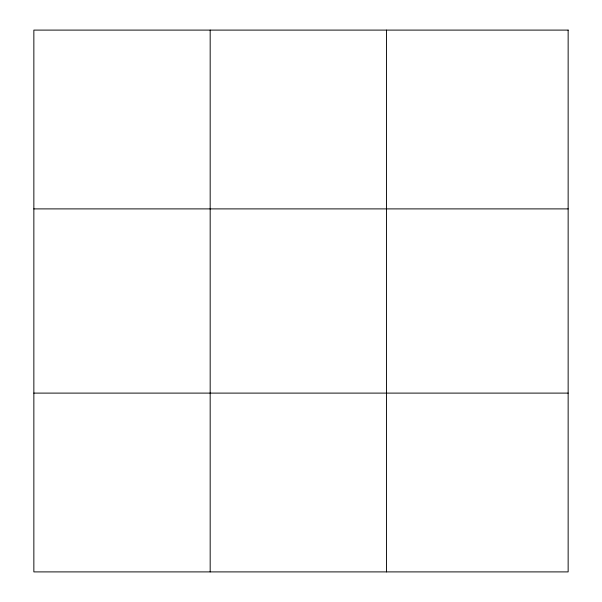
<?xml version="1.0" encoding="UTF-8"?>
<svg xmlns="http://www.w3.org/2000/svg" width="602" height="602" viewBox="0 0 602 602"><rect width="100%" height="100%" fill="white"/><g stroke="black" fill="none" stroke-linecap="round" stroke-linejoin="round"><path stroke-width="0.9" d="M210.173 571.9L210.173 30.1M386.484 571.9L386.484 30.1M33.855 208.894L568.145 208.894M33.855 393.106L568.145 393.106M568.145 30.1L568.145 571.9L33.855 571.9L33.855 30.1L568.145 30.1"/></g></svg>
